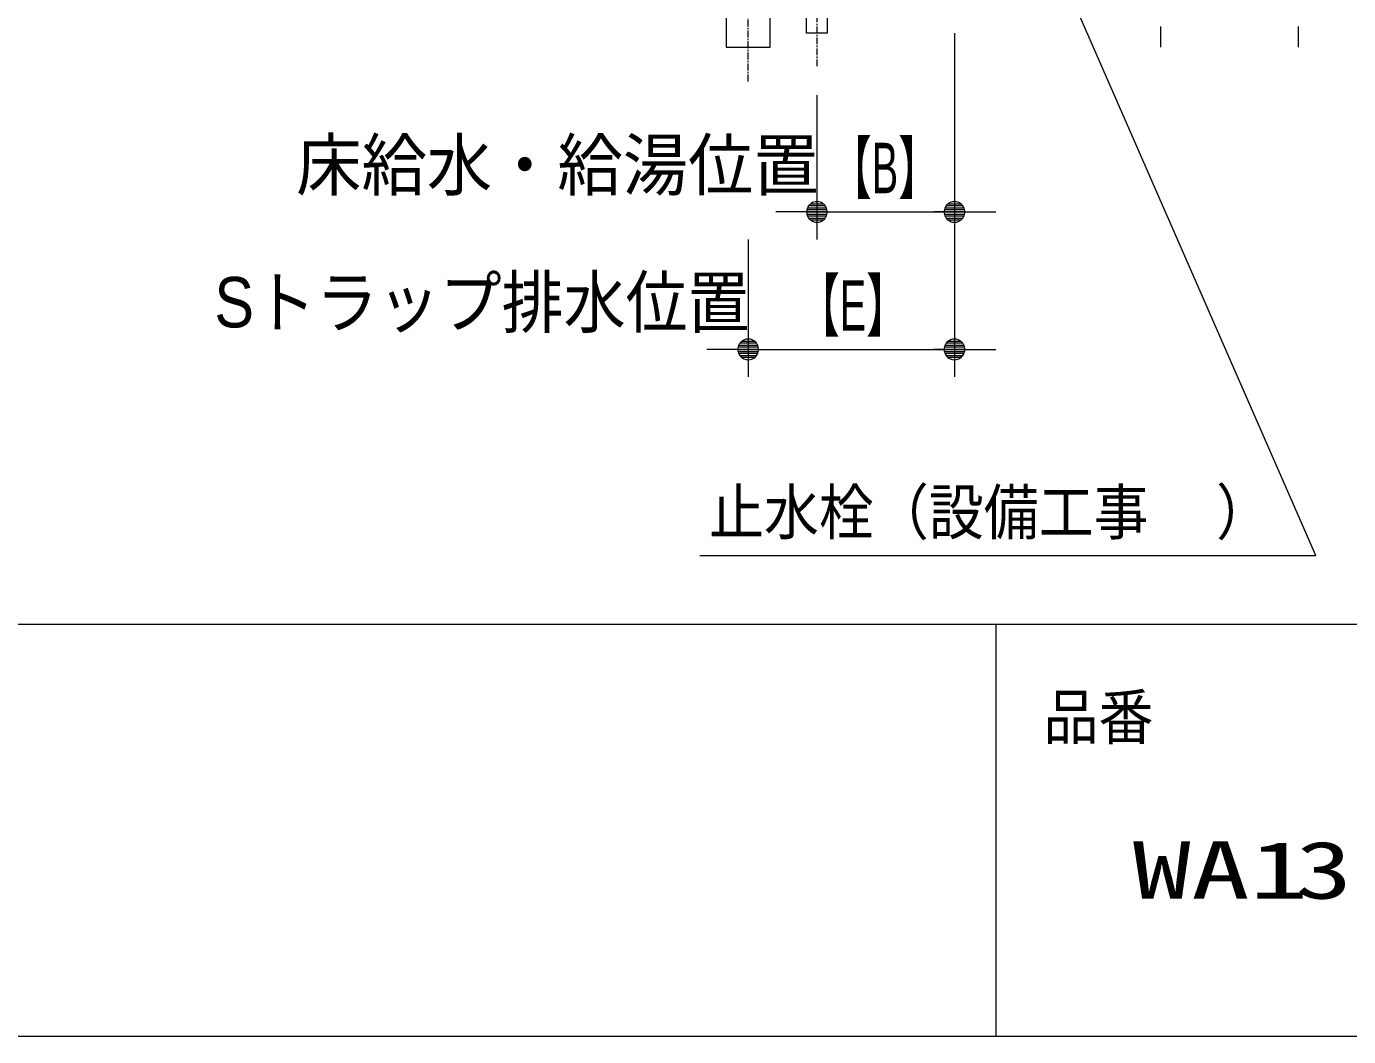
# Model space of a CAD drawing. Units: millimetres, scale not verified. Extents: x -6062 to 6062, y -3045 to 3045.
# Drawn here: x -1392 to -431, y -2770 to -2035 of the extents above; entities that cross this region are included whole.
import ezdxf
from ezdxf.enums import TextEntityAlignment as Align

# ---------------------------------------------------------------- set-up
doc = ezdxf.new("R2010")
doc.units = ezdxf.units.MM
doc.header["$LTSCALE"] = 20
doc.linetypes.add('CHAIN1', pattern=[8, 5, -1, 1, -1])
for name, color, linetype, lineweight in [('0-0_1図面枠', 7, 'Continuous', 9), ('0-1_2寸法-1', 7, 'Continuous', 9), ('0-2_0', 7, 'Continuous', 9), ('0-3_2寸法-2', 7, 'Continuous', 9), ('0-4_2寸法-3', 7, 'Continuous', 9), ('0-7_4給排水', 7, 'Continuous', 9)]:
    doc.layers.add(name, color=color, linetype=linetype, lineweight=lineweight)
doc.styles.add('ＭＳ ゴシック', font='')
doc.styles.add('ＭＳ Ｐゴシック', font='')
doc.styles.get('ＭＳ ゴシック').set_extended_font_data('MS Gothic')
doc.styles.get('ＭＳ Ｐゴシック').set_extended_font_data('MS PGothic')

# ---------------------------------------------------------------- blocks, each defined once
blk = doc.blocks.new('グループ-2')
at = {"layer": '0-0_1図面枠'}
for p, q in [((-80000, -49400), (80000, -49400)), ((22000, -49400), (22000, -55400))]:
    blk.add_line(p, q, dxfattribs=at)
blk.add_lwpolyline([(-80000, 55400), (80000, 55400), (80000, -55400), (-80000, -55400)], close=True, dxfattribs=at)
blk = doc.blocks.new('図面枠')
at = {"layer": '0-0_1図面枠'}
blk.add_blockref('グループ-2', (0, 0), dxfattribs=at)
at = {"layer": '0-0_1図面枠', "style": 'ＭＳ ゴシック', "width": 0.9}
blk.add_text('品番', height=650.9, dxfattribs=at).set_placement((22696.5, -51268.3), align=Align.BOTTOM_LEFT)
blk = doc.blocks.new('_Dot')
at = {"layer": '0-2_0'}
for p, q in [((-10, 0), (-20, 0)), ((9.78, 2), (-9.78, 2)), ((7.99, 6), (-7.99, 6)), ((9.16, -3.98), (-9.16, -3.98)), ((6, -7.98), (-6, -7.98))]:
    blk.add_line(p, q, dxfattribs=at)
for points in [[(10, 0), (9.92, 1.25), (9.69, 2.49), (9.3, 3.68), (8.76, 4.82), (8.09, 5.88), (7.29, 6.85), (6.37, 7.71), (5.36, 8.44), (4.26, 9.05), (3.09, 9.51), (1.87, 9.82), (0.63, 9.98), (-0.63, 9.98), (-1.87, 9.82), (-3.09, 9.51), (-4.26, 9.05), (-5.36, 8.44), (-6.37, 7.71), (-7.29, 6.85), (-8.09, 5.88), (-8.76, 4.82), (-9.3, 3.68), (-9.69, 2.49), (-9.92, 1.25), (-10, 0), (0, 0)], [(-10, 0), (-9.92, -1.25), (-9.69, -2.49), (-9.3, -3.68), (-8.76, -4.82), (-8.09, -5.88), (-7.29, -6.85), (-6.37, -7.71), (-5.36, -8.44), (-4.26, -9.05), (-3.09, -9.51), (-1.87, -9.82), (-0.63, -9.98), (0.63, -9.98), (1.87, -9.82), (3.09, -9.51), (4.26, -9.05), (5.36, -8.44), (6.37, -7.71), (7.29, -6.85), (8.09, -5.88), (8.76, -4.82), (9.3, -3.68), (9.69, -2.49), (9.92, -1.25), (10, 0), (0, 0)]]:
    blk.add_lwpolyline(points, close=True, dxfattribs=at)
blk = doc.blocks.new('グループ-11')
at = {"layer": '0-7_4給排水', "linetype": 'CHAIN1'}
blk.add_line((18400, -41500), (18400, -29980), dxfattribs=at)
at = {"layer": '0-7_4給排水'}
blk.add_lwpolyline([(18080, -40400), (18080, -41000), (18720, -41000), (18720, -40400)], close=True, dxfattribs=at)
blk = doc.blocks.new('グループ-25')
at = {"layer": '0-7_4給排水', "linetype": 'CHAIN1'}
blk.add_line((19400, -39100), (19400, -41300), dxfattribs=at)
at = {"layer": '0-7_4給排水'}
blk.add_lwpolyline([(19200, -39600), (19200, -40200), (19600, -40200), (19600, -39600)], dxfattribs=at)
for points in [[(18800, -40200), (20000, -40200), (20000, -40400), (18800, -40400)], [(19250, -40400), (19550, -40400), (19550, -40800), (19250, -40800)]]:
    blk.add_lwpolyline(points, close=True, dxfattribs=at)

msp = doc.modelspace()

# ---------------------------------------------------------------- linework, layer by layer
at = {"layer": '0-1_2寸法-1'}
for p, q in [((-717.5, -2040), (-717.5, -2190)), ((-817.5, -2085), (-817.5, -2190)), ((-802.49, -2170), (-732.51, -2170)), ((-867.5, -2190), (-867.5, -2290)), ((-717.5, -2190), (-717.5, -2290)), ((-852.49, -2270), (-732.51, -2270))]:
    msp.add_line(p, q, dxfattribs=at)
at = {"layer": '0-3_2寸法-2'}
for p, q in [((-567.5, -2035.01), (-567.5, -2050.01)), ((-467.5, -2035.01), (-467.5, -2050.01)), ((-717.5, -2040), (-717.5, -2190)), ((-817.5, -2085), (-817.5, -2190)), ((-832.51, -2170), (-847.51, -2170)), ((-817.5, -2170), (-717.5, -2170)), ((-702.49, -2170), (-687.49, -2170)), ((-867.5, -2190), (-867.5, -2290)), ((-717.5, -2190), (-717.5, -2290)), ((-882.51, -2270), (-897.51, -2270)), ((-867.5, -2270), (-717.5, -2270)), ((-702.49, -2270), (-687.49, -2270))]:
    msp.add_line(p, q, dxfattribs=at)
at = {"layer": '0-4_2寸法-3'}
msp.add_lwpolyline([(-902.79, -2420), (-454.6, -2420), (-776.25, -1684.9)], dxfattribs=at)

# ---------------------------------------------------------------- block references
at = {"layer": '0-0_1図面枠', "xscale": 0.05, "yscale": 0.05}
msp.add_blockref('図面枠', (-1787.5, 0), dxfattribs=at)
at = {"layer": '0-1_2寸法-1', "xscale": 0.7503418, "yscale": 0.7503418, "rotation": 180}
for p in [(-817.5, -2170), (-867.5, -2270)]:
    msp.add_blockref('_Dot', p, dxfattribs=at)
at = {"layer": '0-1_2寸法-1', "xscale": 0.7503418, "yscale": 0.7503418}
for p in [(-717.5, -2170), (-717.5, -2270)]:
    msp.add_blockref('_Dot', p, dxfattribs=at)
at = {"layer": '0-3_2寸法-2', "xscale": 0.7503418, "yscale": 0.7503418}
for p in [(-817.5, -2170), (-867.5, -2270)]:
    msp.add_blockref('_Dot', p, dxfattribs=at)
at = {"layer": '0-3_2寸法-2', "xscale": 0.7503418, "yscale": 0.7503418, "rotation": 180}
for p in [(-717.5, -2170), (-717.5, -2270)]:
    msp.add_blockref('_Dot', p, dxfattribs=at)
at = {"layer": '0-7_4給排水', "xscale": 0.05, "yscale": 0.05}
for name in ['グループ-11', 'グループ-25']:
    msp.add_blockref(name, (-1787.5, 0), dxfattribs=at)

# ---------------------------------------------------------------- texts
at = {"layer": '0-0_1図面枠', "style": 'ＭＳ ゴシック'}
for s, height, width, p in [('WA1', 41.79, 1.5, (-587.98, -2682.24)), ('3041、WA13051', 41.84, 1.45, (-469.42, -2682.24))]:
    msp.add_text(s, height=height, dxfattribs=dict(at, width=width)).set_placement(p, align=Align.BOTTOM_LEFT)
at = {"layer": '0-1_2寸法-1', "style": 'ＭＳ Ｐゴシック', "width": 0.6}
for s, p in [('【B】', (-807.65, -2167.37)), ('【E】', (-830.93, -2267.37))]:
    msp.add_text(s, height=36.69, dxfattribs=at).set_placement(p, align=Align.BOTTOM_LEFT)
at = {"layer": '0-3_2寸法-2', "style": 'ＭＳ Ｐゴシック'}
for s, height, width, p in [('床給水・給湯位置', 36.66, 0.95, (-1196.31, -2165.12)), ('Sトラップ排水位置', 36.69, 0.9, (-1255.79, -2265.02))]:
    msp.add_text(s, height=height, dxfattribs=dict(at, width=width)).set_placement(p, align=Align.BOTTOM_LEFT)
at = {"layer": '0-4_2寸法-3', "style": 'ＭＳ ゴシック', "width": 0.9}
for s, p in [('止水栓（設備工事', (-895.99, -2414.43)), ('）', (-527.11, -2414.43))]:
    msp.add_text(s, height=32.55, dxfattribs=at).set_placement(p, align=Align.BOTTOM_LEFT)

doc.saveas('drawing.dxf')
